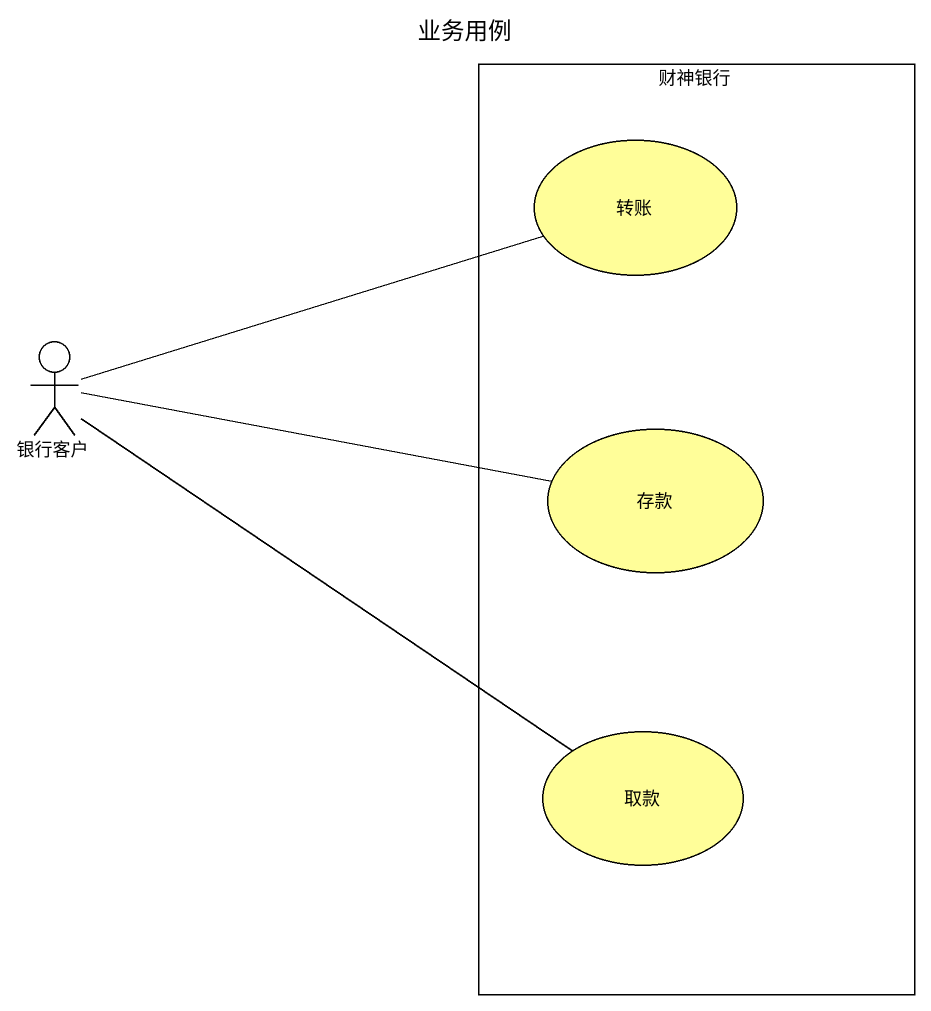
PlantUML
@startuml
title 业务用例
rectangle 财神银行 {
  usecase 转账 #FFFE99
  usecase 存款 #FFFE99
  usecase 取款 #FFFE99
}
actor 银行客户
银行客户 -up- 转账
银行客户 -right- 存款
银行客户 -right- 取款
@enduml
